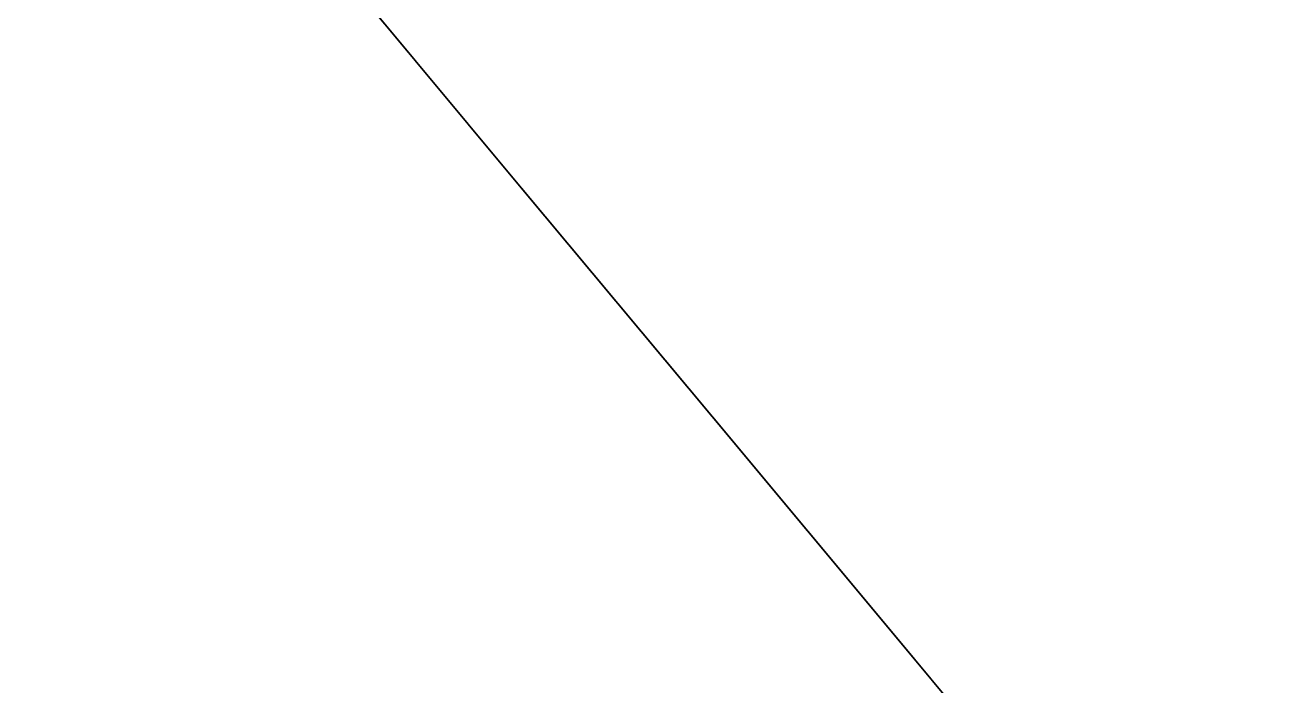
# Model space of a CAD drawing. Header units: millimetres. Extents: x 0 to 3661, y -1188 to 730.
# Drawn here: x 2122.637 to 2123.734, y 54.687 to 55.263 of the extents above; entities that cross this region are included whole.
import ezdxf

# ---------------------------------------------------------------- set-up
doc = ezdxf.new("R2010")
doc.units = ezdxf.units.MM
doc.layers.add('Blocks', color=7, linetype='Continuous')
doc.layers.add('Blocks$Inner', color=7, linetype='Continuous', lineweight=25, true_color=0x007f00)
doc.layers.add('Blocks$Outline', color=7, linetype='Continuous', lineweight=35, true_color=0xff3f3f)

# ---------------------------------------------------------------- blocks, each defined once
blk = doc.blocks.new('AA10 Dining Table Front')
at = {"layer": 'Blocks$Inner'}
blk.add_open_spline([(1967.9039, 242.9733), (1973.0651, 236.7433), (1984.1611, 223.3324), (2000.7675, 203.2127), (2026.0743, 172.5011), (2052.7388, 140.091), (2088.0115, 97.3187), (2109.5452, 71.3358), (2123.7341, 54.3234)], degree=3, knots=[97.021638, 97.021638, 97.021638, 97.021638, 120.982816, 149.23999, 175.285053, 240.367535, 275.147648, 341.606112, 341.606112, 341.606112, 341.606112], dxfattribs=at)
at = {"layer": 'Blocks$Outline'}
blk.add_open_spline([(2123.7339, 54.3237), (2109.5451, 71.336), (2088.0114, 97.3188), (2052.7388, 140.091), (2026.0743, 172.5011), (2000.7675, 203.2127), (1984.1611, 223.3324), (1973.0651, 236.7433), (1967.9039, 242.9733)], degree=3, knots=[-244.584071, -244.584071, -244.584071, -244.584071, -178.12601, -143.345897, -78.263414, -52.218351, -23.961178, 0, 0, 0, 0], dxfattribs=at)

msp = doc.modelspace()

# ---------------------------------------------------------------- block references
at = {"layer": 'Blocks'}
msp.add_blockref('AA10 Dining Table Front', (0, 0), dxfattribs=at)

doc.saveas('drawing.dxf')
